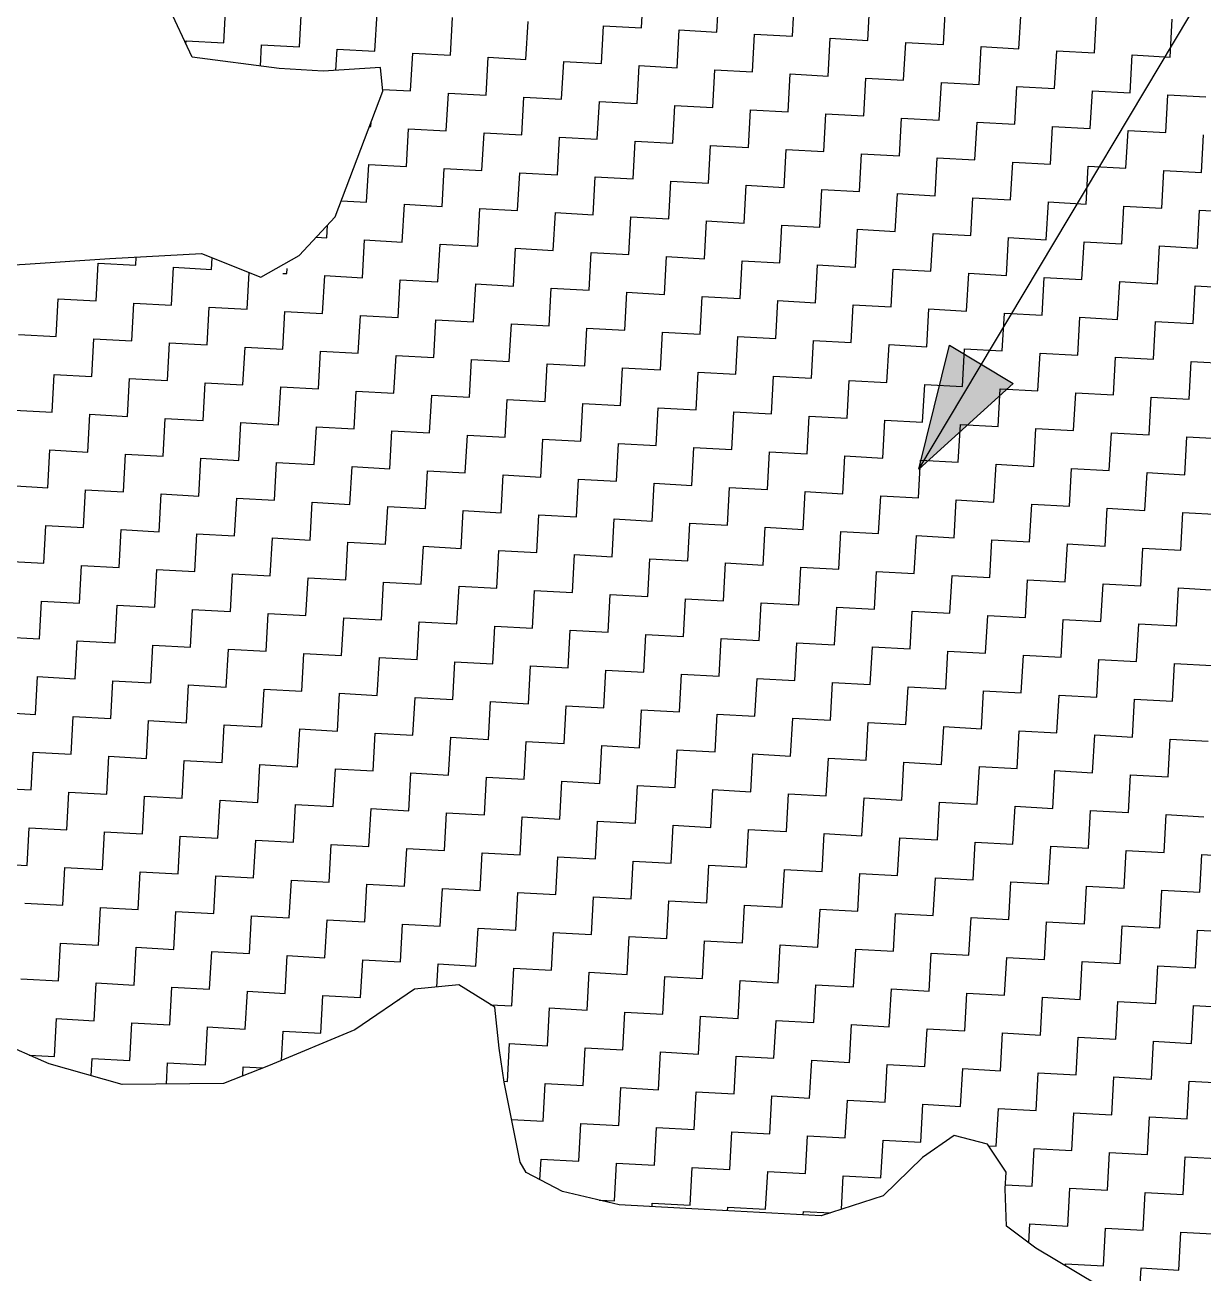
# Model space of a CAD drawing. Header units: metres. Extents: x 277693 to 281059, y 2038920 to 2043234.
# Drawn here: x 279541.7 to 279934.7, y 2041172.1 to 2041588.2 of the extents above; entities that cross this region are included whole.
import ezdxf

# ---------------------------------------------------------------- set-up
doc = ezdxf.new("R2010")
doc.units = ezdxf.units.M
doc.header["$MEASUREMENT"] = 0
doc.layers.add('POLY_HATCH', color=12, linetype='Continuous')

msp = doc.modelspace()

# ---------------------------------------------------------------- hatches: boundary and pattern name
h = msp.add_hatch(color=256)
h.paths.add_polyline_path([(279860.75, 2041475.02), (279850.08, 2041481.4), (279839.91, 2041440.13)])
h.paths.add_polyline_path([(279839.91, 2041440.13), (279871.42, 2041468.64), (279860.75, 2041475.02)])

# ---------------------------------------------------------------- linework, layer by layer
for points in [[(279839.91, 2041440.13), (279965.47, 2041650.31)], [(279839.91, 2041440.13), (279850.08, 2041481.4)], [(279850.08, 2041481.4), (279871.42, 2041468.64)], [(279839.91, 2041440.13), (279871.42, 2041468.64)]]:
    msp.add_lwpolyline(points)
at = {"layer": 'POLY_HATCH', "linetype": 'Continuous'}
for p, q in [((279747.34, 2041587.23), (279748.04, 2041599.83)), ((279772.53, 2041585.84), (279773.23, 2041598.44)), ((279797.72, 2041584.45), (279798.42, 2041597.05)), ((279608.1, 2041582.28), (279608.79, 2041594.87)), ((279633.29, 2041580.89), (279633.98, 2041593.48)), ((279822.92, 2041583.06), (279823.61, 2041595.66)), ((279848.11, 2041581.67), (279848.8, 2041594.27)), ((279873.3, 2041580.29), (279873.99, 2041592.88)), ((279658.48, 2041579.5), (279659.18, 2041592.09)), ((279683.67, 2041578.11), (279684.37, 2041590.71)), ((279708.86, 2041576.72), (279709.56, 2041589.32)), ((279898.49, 2041578.9), (279899.18, 2041591.49)), ((279923.68, 2041577.51), (279924.37, 2041590.1)), ((279734.05, 2041575.33), (279734.75, 2041587.93)), ((279734.75, 2041587.93), (279747.34, 2041587.23)), ((279759.24, 2041573.94), (279759.94, 2041586.54)), ((279759.94, 2041586.54), (279772.53, 2041585.84)), ((279784.43, 2041572.55), (279785.13, 2041585.15)), ((279785.13, 2041585.15), (279797.72, 2041584.45)), ((279595.44, 2041581.86), (279595.5, 2041582.97)), ((279595.5, 2041582.97), (279608.1, 2041582.28)), ((279620.3, 2041574.48), (279620.69, 2041581.58)), ((279620.69, 2041581.58), (279633.29, 2041580.89)), ((279645.49, 2041573.11), (279645.89, 2041580.19)), ((279645.89, 2041580.19), (279658.48, 2041579.5)), ((279809.63, 2041571.16), (279810.32, 2041583.76)), ((279810.32, 2041583.76), (279822.92, 2041583.06)), ((279834.82, 2041569.77), (279835.51, 2041582.37)), ((279835.51, 2041582.37), (279848.11, 2041581.67)), ((279860.01, 2041568.38), (279860.7, 2041580.98)), ((279860.7, 2041580.98), (279873.3, 2041580.29)), ((279670.38, 2041566.21), (279671.08, 2041578.8)), ((279671.08, 2041578.8), (279683.67, 2041578.11)), ((279695.57, 2041564.82), (279696.27, 2041577.42)), ((279696.27, 2041577.42), (279708.86, 2041576.72)), ((279720.76, 2041563.43), (279721.46, 2041576.03)), ((279721.46, 2041576.03), (279734.05, 2041575.33)), ((279885.2, 2041566.99), (279885.89, 2041579.59)), ((279885.89, 2041579.59), (279898.49, 2041578.9)), ((279910.39, 2041565.61), (279911.08, 2041578.2)), ((279911.08, 2041578.2), (279923.68, 2041577.51)), ((279745.95, 2041562.04), (279746.65, 2041574.64)), ((279746.65, 2041574.64), (279759.24, 2041573.94)), ((279771.14, 2041560.65), (279771.84, 2041573.25)), ((279771.84, 2041573.25), (279784.43, 2041572.55)), ((279796.34, 2041559.26), (279797.03, 2041571.86)), ((279797.03, 2041571.86), (279809.63, 2041571.16)), ((279821.53, 2041557.87), (279822.22, 2041570.47)), ((279822.22, 2041570.47), (279834.82, 2041569.77)), ((279846.72, 2041556.48), (279847.41, 2041569.08)), ((279847.41, 2041569.08), (279860.01, 2041568.38)), ((279871.91, 2041555.09), (279872.6, 2041567.69)), ((279872.6, 2041567.69), (279885.2, 2041566.99)), ((279661.02, 2041566.73), (279670.38, 2041566.21)), ((279682.28, 2041552.92), (279682.98, 2041565.51)), ((279682.98, 2041565.51), (279695.57, 2041564.82)), ((279707.47, 2041551.53), (279708.17, 2041564.13)), ((279708.17, 2041564.13), (279720.76, 2041563.43)), ((279897.1, 2041553.7), (279897.79, 2041566.3)), ((279897.79, 2041566.3), (279910.39, 2041565.61)), ((279922.29, 2041552.32), (279922.98, 2041564.91)), ((279922.98, 2041564.91), (279935.58, 2041564.22)), ((279732.66, 2041550.14), (279733.36, 2041562.74)), ((279733.36, 2041562.74), (279745.95, 2041562.04)), ((279757.85, 2041548.75), (279758.55, 2041561.35)), ((279758.55, 2041561.35), (279771.14, 2041560.65)), ((279783.05, 2041547.36), (279783.74, 2041559.96)), ((279783.74, 2041559.96), (279796.34, 2041559.26)), ((279657.09, 2041554.31), (279657.17, 2041555.8)), ((279808.24, 2041545.97), (279808.93, 2041558.57)), ((279808.93, 2041558.57), (279821.53, 2041557.87)), ((279833.43, 2041544.58), (279834.12, 2041557.18)), ((279834.12, 2041557.18), (279846.72, 2041556.48)), ((279858.62, 2041543.19), (279859.31, 2041555.79)), ((279859.31, 2041555.79), (279871.91, 2041555.09)), ((279656.62, 2041554.33), (279657.09, 2041554.31)), ((279668.99, 2041541.02), (279669.69, 2041553.61)), ((279669.69, 2041553.61), (279682.28, 2041552.92)), ((279694.18, 2041539.63), (279694.88, 2041552.22)), ((279694.88, 2041552.22), (279707.47, 2041551.53)), ((279719.37, 2041538.24), (279720.07, 2041550.84)), ((279720.07, 2041550.84), (279732.66, 2041550.14)), ((279883.81, 2041541.8), (279884.5, 2041554.4)), ((279884.5, 2041554.4), (279897.1, 2041553.7)), ((279909, 2041540.41), (279909.69, 2041553.01)), ((279909.69, 2041553.01), (279922.29, 2041552.32)), ((279934.19, 2041539.03), (279934.88, 2041551.62)), ((279744.56, 2041536.85), (279745.26, 2041549.45)), ((279745.26, 2041549.45), (279757.85, 2041548.75)), ((279769.76, 2041535.46), (279770.45, 2041548.06)), ((279770.45, 2041548.06), (279783.05, 2041547.36)), ((279794.95, 2041534.07), (279795.64, 2041546.67)), ((279795.64, 2041546.67), (279808.24, 2041545.97)), ((279820.14, 2041532.68), (279820.83, 2041545.28)), ((279820.83, 2041545.28), (279833.43, 2041544.58)), ((279845.33, 2041531.29), (279846.02, 2041543.89)), ((279846.02, 2041543.89), (279858.62, 2041543.19)), ((279870.52, 2041529.9), (279871.21, 2041542.5)), ((279871.21, 2041542.5), (279883.81, 2041541.8)), ((279655.7, 2041529.12), (279656.4, 2041541.71)), ((279656.4, 2041541.71), (279668.99, 2041541.02)), ((279680.89, 2041527.73), (279681.59, 2041540.32)), ((279681.59, 2041540.32), (279694.18, 2041539.63)), ((279706.08, 2041526.34), (279706.78, 2041538.93)), ((279706.78, 2041538.93), (279719.37, 2041538.24)), ((279895.71, 2041528.51), (279896.4, 2041541.11)), ((279896.4, 2041541.11), (279909, 2041540.41)), ((279920.9, 2041527.12), (279921.59, 2041539.72)), ((279921.59, 2041539.72), (279934.19, 2041539.03)), ((279731.27, 2041524.95), (279731.97, 2041537.54)), ((279731.97, 2041537.54), (279744.56, 2041536.85)), ((279756.47, 2041523.56), (279757.16, 2041536.16)), ((279757.16, 2041536.16), (279769.76, 2041535.46)), ((279781.66, 2041522.17), (279782.35, 2041534.77)), ((279782.35, 2041534.77), (279794.95, 2041534.07)), ((279806.85, 2041520.78), (279807.54, 2041533.38)), ((279807.54, 2041533.38), (279820.14, 2041532.68)), ((279832.04, 2041519.39), (279832.73, 2041531.99)), ((279832.73, 2041531.99), (279845.33, 2041531.29)), ((279857.23, 2041518), (279857.92, 2041530.6)), ((279857.92, 2041530.6), (279870.52, 2041529.9)), ((279647.27, 2041529.58), (279655.7, 2041529.12)), ((279667.6, 2041515.83), (279668.3, 2041528.42)), ((279668.3, 2041528.42), (279680.89, 2041527.73)), ((279692.79, 2041514.44), (279693.49, 2041527.03)), ((279693.49, 2041527.03), (279706.08, 2041526.34)), ((279882.42, 2041516.61), (279883.11, 2041529.21)), ((279883.11, 2041529.21), (279895.71, 2041528.51)), ((279907.61, 2041515.22), (279908.3, 2041527.82)), ((279908.3, 2041527.82), (279920.9, 2041527.12)), ((279932.8, 2041513.83), (279933.5, 2041526.43)), ((279933.5, 2041526.43), (279946.09, 2041525.74)), ((279717.98, 2041513.05), (279718.68, 2041525.64)), ((279718.68, 2041525.64), (279731.27, 2041524.95)), ((279743.18, 2041511.66), (279743.87, 2041524.25)), ((279743.87, 2041524.25), (279756.47, 2041523.56)), ((279768.37, 2041510.27), (279769.06, 2041522.87)), ((279769.06, 2041522.87), (279781.66, 2041522.17)), ((279642.41, 2041517.22), (279642.64, 2041521.41)), ((279793.56, 2041508.88), (279794.25, 2041521.48)), ((279794.25, 2041521.48), (279806.85, 2041520.78)), ((279818.75, 2041507.49), (279819.44, 2041520.09)), ((279819.44, 2041520.09), (279832.04, 2041519.39)), ((279843.94, 2041506.1), (279844.63, 2041518.7)), ((279844.63, 2041518.7), (279857.23, 2041518)), ((279638.92, 2041517.41), (279642.41, 2041517.22)), ((279654.31, 2041503.93), (279655.01, 2041516.52)), ((279655.01, 2041516.52), (279667.6, 2041515.83)), ((279679.5, 2041502.54), (279680.2, 2041515.13)), ((279680.2, 2041515.13), (279692.79, 2041514.44)), ((279704.69, 2041501.15), (279705.39, 2041513.74)), ((279705.39, 2041513.74), (279717.98, 2041513.05)), ((279869.13, 2041504.71), (279869.82, 2041517.31)), ((279869.82, 2041517.31), (279882.42, 2041516.61)), ((279894.32, 2041503.32), (279895.01, 2041515.92)), ((279895.01, 2041515.92), (279907.61, 2041515.22)), ((279919.51, 2041501.93), (279920.21, 2041514.53)), ((279920.21, 2041514.53), (279932.8, 2041513.83)), ((279578.74, 2041508.09), (279578.89, 2041510.8)), ((279603.93, 2041506.71), (279604.15, 2041510.61)), ((279729.89, 2041499.76), (279730.58, 2041512.35)), ((279730.58, 2041512.35), (279743.18, 2041511.66)), ((279755.08, 2041498.37), (279755.77, 2041510.96)), ((279755.77, 2041510.96), (279768.37, 2041510.27)), ((279780.27, 2041496.98), (279780.96, 2041509.58)), ((279780.96, 2041509.58), (279793.56, 2041508.88)), ((279565.45, 2041496.19), (279566.14, 2041508.79)), ((279566.14, 2041508.79), (279578.74, 2041508.09)), ((279590.64, 2041494.8), (279591.34, 2041507.4)), ((279591.34, 2041507.4), (279603.93, 2041506.71)), ((279615.83, 2041493.42), (279616.51, 2041505.72)), ((279627.72, 2041505.39), (279629.12, 2041505.32)), ((279629.12, 2041505.32), (279629.21, 2041507)), ((279805.46, 2041495.59), (279806.15, 2041508.19)), ((279806.15, 2041508.19), (279818.75, 2041507.49)), ((279830.65, 2041494.2), (279831.34, 2041506.8)), ((279831.34, 2041506.8), (279843.94, 2041506.1)), ((279855.84, 2041492.81), (279856.53, 2041505.41)), ((279856.53, 2041505.41), (279869.13, 2041504.71)), ((279641.02, 2041492.03), (279641.72, 2041504.62)), ((279641.72, 2041504.62), (279654.31, 2041503.93)), ((279666.21, 2041490.64), (279666.91, 2041503.23)), ((279666.91, 2041503.23), (279679.5, 2041502.54)), ((279691.4, 2041489.25), (279692.1, 2041501.84)), ((279692.1, 2041501.84), (279704.69, 2041501.15)), ((279881.03, 2041491.42), (279881.72, 2041504.02)), ((279881.72, 2041504.02), (279894.32, 2041503.32)), ((279906.22, 2041490.03), (279906.92, 2041502.63)), ((279906.92, 2041502.63), (279919.51, 2041501.93)), ((279931.41, 2041488.64), (279932.11, 2041501.24)), ((279932.11, 2041501.24), (279944.7, 2041500.54)), ((279552.16, 2041484.29), (279552.85, 2041496.89)), ((279552.85, 2041496.89), (279565.45, 2041496.19)), ((279716.59, 2041487.86), (279717.29, 2041500.45)), ((279717.29, 2041500.45), (279729.89, 2041499.76)), ((279741.79, 2041486.47), (279742.48, 2041499.06)), ((279742.48, 2041499.06), (279755.08, 2041498.37)), ((279766.98, 2041485.08), (279767.67, 2041497.67)), ((279767.67, 2041497.67), (279780.27, 2041496.98)), ((279577.35, 2041482.9), (279578.05, 2041495.5)), ((279578.05, 2041495.5), (279590.64, 2041494.8)), ((279602.54, 2041481.51), (279603.24, 2041494.11)), ((279603.24, 2041494.11), (279615.83, 2041493.42)), ((279627.73, 2041480.13), (279628.43, 2041492.72)), ((279628.43, 2041492.72), (279641.02, 2041492.03)), ((279792.17, 2041483.69), (279792.86, 2041496.29)), ((279792.86, 2041496.29), (279805.46, 2041495.59)), ((279817.36, 2041482.3), (279818.05, 2041494.9)), ((279818.05, 2041494.9), (279830.65, 2041494.2)), ((279842.55, 2041480.91), (279843.24, 2041493.51)), ((279843.24, 2041493.51), (279855.84, 2041492.81)), ((279652.92, 2041478.74), (279653.62, 2041491.33)), ((279653.62, 2041491.33), (279666.21, 2041490.64)), ((279678.11, 2041477.35), (279678.81, 2041489.94)), ((279678.81, 2041489.94), (279691.4, 2041489.25)), ((279703.3, 2041475.96), (279704, 2041488.55)), ((279704, 2041488.55), (279716.59, 2041487.86)), ((279867.74, 2041479.52), (279868.43, 2041492.12)), ((279868.43, 2041492.12), (279881.03, 2041491.42)), ((279892.93, 2041478.13), (279893.63, 2041490.73)), ((279893.63, 2041490.73), (279906.22, 2041490.03)), ((279918.12, 2041476.74), (279918.82, 2041489.34)), ((279918.82, 2041489.34), (279931.41, 2041488.64)), ((279539.56, 2041484.99), (279552.16, 2041484.29)), ((279728.5, 2041474.57), (279729.19, 2041487.16)), ((279729.19, 2041487.16), (279741.79, 2041486.47)), ((279753.69, 2041473.18), (279754.38, 2041485.77)), ((279754.38, 2041485.77), (279766.98, 2041485.08)), ((279778.88, 2041471.79), (279779.57, 2041484.38)), ((279779.57, 2041484.38), (279792.17, 2041483.69)), ((279564.06, 2041471), (279564.76, 2041483.6)), ((279564.76, 2041483.6), (279577.35, 2041482.9)), ((279589.25, 2041469.61), (279589.95, 2041482.21)), ((279589.95, 2041482.21), (279602.54, 2041481.51)), ((279614.44, 2041468.22), (279615.14, 2041480.82)), ((279615.14, 2041480.82), (279627.73, 2041480.13)), ((279804.07, 2041470.4), (279804.76, 2041483)), ((279804.76, 2041483), (279817.36, 2041482.3)), ((279829.26, 2041469.01), (279829.95, 2041481.61)), ((279829.95, 2041481.61), (279842.55, 2041480.91)), ((279854.45, 2041467.62), (279855.14, 2041480.22)), ((279855.14, 2041480.22), (279867.74, 2041479.52)), ((279639.63, 2041466.84), (279640.33, 2041479.43)), ((279640.33, 2041479.43), (279652.92, 2041478.74)), ((279664.82, 2041465.45), (279665.52, 2041478.04)), ((279665.52, 2041478.04), (279678.11, 2041477.35)), ((279690.01, 2041464.06), (279690.71, 2041476.65)), ((279690.71, 2041476.65), (279703.3, 2041475.96)), ((279879.64, 2041466.23), (279880.34, 2041478.83)), ((279880.34, 2041478.83), (279892.93, 2041478.13)), ((279904.83, 2041464.84), (279905.53, 2041477.44)), ((279905.53, 2041477.44), (279918.12, 2041476.74)), ((279930.02, 2041463.45), (279930.72, 2041476.05)), ((279930.72, 2041476.05), (279943.31, 2041475.35)), ((279715.21, 2041462.67), (279715.9, 2041475.26)), ((279715.9, 2041475.26), (279728.5, 2041474.57)), ((279740.4, 2041461.28), (279741.09, 2041473.87)), ((279741.09, 2041473.87), (279753.69, 2041473.18)), ((279765.59, 2041459.89), (279766.28, 2041472.48)), ((279766.28, 2041472.48), (279778.88, 2041471.79)), ((279550.77, 2041459.1), (279551.47, 2041471.7)), ((279551.47, 2041471.7), (279564.06, 2041471)), ((279575.96, 2041457.71), (279576.66, 2041470.31)), ((279576.66, 2041470.31), (279589.25, 2041469.61)), ((279601.15, 2041456.32), (279601.85, 2041468.92)), ((279601.85, 2041468.92), (279614.44, 2041468.22)), ((279790.78, 2041458.5), (279791.47, 2041471.09)), ((279791.47, 2041471.09), (279804.07, 2041470.4)), ((279815.97, 2041457.11), (279816.66, 2041469.71)), ((279816.66, 2041469.71), (279829.26, 2041469.01)), ((279841.16, 2041455.72), (279841.85, 2041468.32)), ((279841.85, 2041468.32), (279854.45, 2041467.62)), ((279626.34, 2041454.93), (279627.04, 2041467.53)), ((279627.04, 2041467.53), (279639.63, 2041466.84)), ((279651.53, 2041453.55), (279652.23, 2041466.14)), ((279652.23, 2041466.14), (279664.82, 2041465.45)), ((279676.72, 2041452.16), (279677.42, 2041464.75)), ((279677.42, 2041464.75), (279690.01, 2041464.06)), ((279866.35, 2041454.33), (279867.04, 2041466.93)), ((279867.04, 2041466.93), (279879.64, 2041466.23)), ((279891.54, 2041452.94), (279892.24, 2041465.54)), ((279892.24, 2041465.54), (279904.83, 2041464.84)), ((279916.73, 2041451.55), (279917.43, 2041464.15)), ((279917.43, 2041464.15), (279930.02, 2041463.45)), ((279538.18, 2041459.8), (279550.77, 2041459.1)), ((279701.92, 2041450.77), (279702.61, 2041463.36)), ((279702.61, 2041463.36), (279715.21, 2041462.67)), ((279727.11, 2041449.38), (279727.8, 2041461.97)), ((279727.8, 2041461.97), (279740.4, 2041461.28)), ((279752.3, 2041447.99), (279752.99, 2041460.58)), ((279752.99, 2041460.58), (279765.59, 2041459.89)), ((279562.67, 2041445.81), (279563.37, 2041458.41)), ((279563.37, 2041458.41), (279575.96, 2041457.71)), ((279587.86, 2041444.42), (279588.56, 2041457.02)), ((279588.56, 2041457.02), (279601.15, 2041456.32)), ((279613.05, 2041443.03), (279613.75, 2041455.63)), ((279613.75, 2041455.63), (279626.34, 2041454.93)), ((279777.49, 2041446.6), (279778.18, 2041459.19)), ((279778.18, 2041459.19), (279790.78, 2041458.5)), ((279802.68, 2041445.21), (279803.37, 2041457.8)), ((279803.37, 2041457.8), (279815.97, 2041457.11)), ((279827.87, 2041443.82), (279828.56, 2041456.42)), ((279828.56, 2041456.42), (279841.16, 2041455.72)), ((279638.24, 2041441.64), (279638.94, 2041454.24)), ((279638.94, 2041454.24), (279651.53, 2041453.55)), ((279663.43, 2041440.26), (279664.13, 2041452.85)), ((279664.13, 2041452.85), (279676.72, 2041452.16)), ((279688.63, 2041438.87), (279689.32, 2041451.46)), ((279689.32, 2041451.46), (279701.92, 2041450.77)), ((279853.06, 2041442.43), (279853.75, 2041455.03)), ((279853.75, 2041455.03), (279866.35, 2041454.33)), ((279878.25, 2041441.04), (279878.95, 2041453.64)), ((279878.95, 2041453.64), (279891.54, 2041452.94)), ((279903.44, 2041439.65), (279904.14, 2041452.25)), ((279904.14, 2041452.25), (279916.73, 2041451.55)), ((279713.82, 2041437.48), (279714.51, 2041450.07)), ((279714.51, 2041450.07), (279727.11, 2041449.38)), ((279739.01, 2041436.09), (279739.7, 2041448.68)), ((279739.7, 2041448.68), (279752.3, 2041447.99)), ((279764.2, 2041434.7), (279764.89, 2041447.29)), ((279764.89, 2041447.29), (279777.49, 2041446.6)), ((279928.63, 2041438.26), (279929.33, 2041450.86)), ((279929.33, 2041450.86), (279941.92, 2041450.16)), ((279549.38, 2041433.91), (279550.08, 2041446.51)), ((279550.08, 2041446.51), (279562.67, 2041445.81)), ((279574.57, 2041432.52), (279575.27, 2041445.12)), ((279575.27, 2041445.12), (279587.86, 2041444.42)), ((279599.76, 2041431.13), (279600.46, 2041443.73)), ((279600.46, 2041443.73), (279613.05, 2041443.03)), ((279789.39, 2041433.31), (279790.08, 2041445.9)), ((279790.08, 2041445.9), (279802.68, 2041445.21)), ((279814.58, 2041431.92), (279815.27, 2041444.51)), ((279815.27, 2041444.51), (279827.87, 2041443.82)), ((279839.77, 2041430.53), (279840.46, 2041443.13)), ((279840.46, 2041443.13), (279853.06, 2041442.43)), ((279624.95, 2041429.74), (279625.65, 2041442.34)), ((279625.65, 2041442.34), (279638.24, 2041441.64)), ((279650.14, 2041428.35), (279650.84, 2041440.95)), ((279650.84, 2041440.95), (279663.43, 2041440.26)), ((279675.34, 2041426.97), (279676.03, 2041439.56)), ((279676.03, 2041439.56), (279688.63, 2041438.87)), ((279864.96, 2041429.14), (279865.66, 2041441.74)), ((279865.66, 2041441.74), (279878.25, 2041441.04)), ((279890.15, 2041427.75), (279890.85, 2041440.35)), ((279890.85, 2041440.35), (279903.44, 2041439.65)), ((279915.34, 2041426.36), (279916.04, 2041438.96)), ((279916.04, 2041438.96), (279928.63, 2041438.26)), ((279536.79, 2041434.61), (279549.38, 2041433.91)), ((279700.53, 2041425.58), (279701.22, 2041438.17)), ((279701.22, 2041438.17), (279713.82, 2041437.48)), ((279725.72, 2041424.19), (279726.41, 2041436.78)), ((279726.41, 2041436.78), (279739.01, 2041436.09)), ((279750.91, 2041422.8), (279751.6, 2041435.39)), ((279751.6, 2041435.39), (279764.2, 2041434.7)), ((279561.28, 2041420.62), (279561.98, 2041433.22)), ((279561.98, 2041433.22), (279574.57, 2041432.52)), ((279586.47, 2041419.23), (279587.17, 2041431.83)), ((279587.17, 2041431.83), (279599.76, 2041431.13)), ((279611.66, 2041417.84), (279612.36, 2041430.44)), ((279612.36, 2041430.44), (279624.95, 2041429.74)), ((279776.1, 2041421.41), (279776.79, 2041434)), ((279776.79, 2041434), (279789.39, 2041433.31)), ((279801.29, 2041420.02), (279801.98, 2041432.61)), ((279801.98, 2041432.61), (279814.58, 2041431.92)), ((279826.48, 2041418.63), (279827.17, 2041431.22)), ((279827.17, 2041431.22), (279839.77, 2041430.53)), ((279636.85, 2041416.45), (279637.55, 2041429.05)), ((279637.55, 2041429.05), (279650.14, 2041428.35)), ((279662.05, 2041415.06), (279662.74, 2041427.66)), ((279662.74, 2041427.66), (279675.34, 2041426.97)), ((279687.24, 2041413.68), (279687.93, 2041426.27)), ((279687.93, 2041426.27), (279700.53, 2041425.58)), ((279851.67, 2041417.24), (279852.37, 2041429.84)), ((279852.37, 2041429.84), (279864.96, 2041429.14)), ((279876.86, 2041415.85), (279877.56, 2041428.45)), ((279877.56, 2041428.45), (279890.15, 2041427.75)), ((279902.05, 2041414.46), (279902.75, 2041427.06)), ((279902.75, 2041427.06), (279915.34, 2041426.36)), ((279712.43, 2041412.29), (279713.12, 2041424.88)), ((279713.12, 2041424.88), (279725.72, 2041424.19)), ((279737.62, 2041410.9), (279738.31, 2041423.49)), ((279738.31, 2041423.49), (279750.91, 2041422.8)), ((279762.81, 2041409.51), (279763.5, 2041422.1)), ((279763.5, 2041422.1), (279776.1, 2041421.41)), ((279927.24, 2041413.07), (279927.94, 2041425.67)), ((279927.94, 2041425.67), (279940.53, 2041424.97)), ((279547.99, 2041408.72), (279548.69, 2041421.32)), ((279548.69, 2041421.32), (279561.28, 2041420.62)), ((279573.18, 2041407.33), (279573.88, 2041419.93)), ((279573.88, 2041419.93), (279586.47, 2041419.23)), ((279598.37, 2041405.94), (279599.07, 2041418.54)), ((279599.07, 2041418.54), (279611.66, 2041417.84)), ((279788, 2041408.12), (279788.69, 2041420.71)), ((279788.69, 2041420.71), (279801.29, 2041420.02)), ((279813.19, 2041406.73), (279813.88, 2041419.32)), ((279813.88, 2041419.32), (279826.48, 2041418.63)), ((279838.38, 2041405.34), (279839.08, 2041417.93)), ((279839.08, 2041417.93), (279851.67, 2041417.24)), ((279623.56, 2041404.55), (279624.26, 2041417.15)), ((279624.26, 2041417.15), (279636.85, 2041416.45)), ((279648.76, 2041403.16), (279649.45, 2041415.76)), ((279649.45, 2041415.76), (279662.05, 2041415.06)), ((279673.95, 2041401.77), (279674.64, 2041414.37)), ((279674.64, 2041414.37), (279687.24, 2041413.68)), ((279863.57, 2041403.95), (279864.27, 2041416.54)), ((279864.27, 2041416.54), (279876.86, 2041415.85)), ((279888.76, 2041402.56), (279889.46, 2041415.16)), ((279889.46, 2041415.16), (279902.05, 2041414.46)), ((279913.95, 2041401.17), (279914.65, 2041413.77)), ((279914.65, 2041413.77), (279927.24, 2041413.07)), ((279535.4, 2041409.42), (279547.99, 2041408.72)), ((279699.14, 2041400.39), (279699.83, 2041412.98)), ((279699.83, 2041412.98), (279712.43, 2041412.29)), ((279724.33, 2041399), (279725.02, 2041411.59)), ((279725.02, 2041411.59), (279737.62, 2041410.9)), ((279749.52, 2041397.61), (279750.21, 2041410.2)), ((279750.21, 2041410.2), (279762.81, 2041409.51)), ((279559.89, 2041395.43), (279560.59, 2041408.03)), ((279560.59, 2041408.03), (279573.18, 2041407.33)), ((279585.08, 2041394.04), (279585.78, 2041406.64)), ((279585.78, 2041406.64), (279598.37, 2041405.94)), ((279610.27, 2041392.65), (279610.97, 2041405.25)), ((279610.97, 2041405.25), (279623.56, 2041404.55)), ((279774.71, 2041396.22), (279775.4, 2041408.81)), ((279775.4, 2041408.81), (279788, 2041408.12)), ((279799.9, 2041394.83), (279800.59, 2041407.42)), ((279800.59, 2041407.42), (279813.19, 2041406.73)), ((279825.09, 2041393.44), (279825.79, 2041406.03)), ((279825.79, 2041406.03), (279838.38, 2041405.34)), ((279635.47, 2041391.26), (279636.16, 2041403.86)), ((279636.16, 2041403.86), (279648.76, 2041403.16)), ((279660.66, 2041389.87), (279661.35, 2041402.47)), ((279661.35, 2041402.47), (279673.95, 2041401.77)), ((279685.85, 2041388.48), (279686.54, 2041401.08)), ((279686.54, 2041401.08), (279699.14, 2041400.39)), ((279850.28, 2041392.05), (279850.98, 2041404.64)), ((279850.98, 2041404.64), (279863.57, 2041403.95)), ((279875.47, 2041390.66), (279876.17, 2041403.25)), ((279876.17, 2041403.25), (279888.76, 2041402.56)), ((279900.66, 2041389.27), (279901.36, 2041401.87)), ((279901.36, 2041401.87), (279913.95, 2041401.17)), ((279711.04, 2041387.09), (279711.73, 2041399.69)), ((279711.73, 2041399.69), (279724.33, 2041399)), ((279736.23, 2041385.71), (279736.92, 2041398.3)), ((279736.92, 2041398.3), (279749.52, 2041397.61)), ((279761.42, 2041384.32), (279762.11, 2041396.91)), ((279762.11, 2041396.91), (279774.71, 2041396.22)), ((279925.85, 2041387.88), (279926.55, 2041400.48)), ((279926.55, 2041400.48), (279939.14, 2041399.78)), ((279546.6, 2041383.53), (279547.3, 2041396.13)), ((279547.3, 2041396.13), (279559.89, 2041395.43)), ((279571.79, 2041382.14), (279572.49, 2041394.74)), ((279572.49, 2041394.74), (279585.08, 2041394.04)), ((279596.98, 2041380.75), (279597.68, 2041393.35)), ((279597.68, 2041393.35), (279610.27, 2041392.65)), ((279786.61, 2041382.93), (279787.3, 2041395.52)), ((279787.3, 2041395.52), (279799.9, 2041394.83)), ((279811.8, 2041381.54), (279812.5, 2041394.13)), ((279812.5, 2041394.13), (279825.09, 2041393.44)), ((279836.99, 2041380.15), (279837.69, 2041392.74)), ((279837.69, 2041392.74), (279850.28, 2041392.05)), ((279622.18, 2041379.36), (279622.87, 2041391.96)), ((279622.87, 2041391.96), (279635.47, 2041391.26)), ((279647.37, 2041377.97), (279648.06, 2041390.57)), ((279648.06, 2041390.57), (279660.66, 2041389.87)), ((279672.56, 2041376.58), (279673.25, 2041389.18)), ((279673.25, 2041389.18), (279685.85, 2041388.48)), ((279862.18, 2041378.76), (279862.88, 2041391.35)), ((279862.88, 2041391.35), (279875.47, 2041390.66)), ((279887.37, 2041377.37), (279888.07, 2041389.96)), ((279888.07, 2041389.96), (279900.66, 2041389.27)), ((279912.56, 2041375.98), (279913.26, 2041388.58)), ((279913.26, 2041388.58), (279925.85, 2041387.88)), ((279697.75, 2041375.19), (279698.44, 2041387.79)), ((279698.44, 2041387.79), (279711.04, 2041387.09)), ((279722.94, 2041373.8), (279723.63, 2041386.4)), ((279723.63, 2041386.4), (279736.23, 2041385.71)), ((279748.13, 2041372.42), (279748.82, 2041385.01)), ((279748.82, 2041385.01), (279761.42, 2041384.32)), ((279534.01, 2041384.23), (279546.6, 2041383.53)), ((279558.5, 2041370.24), (279559.2, 2041382.84)), ((279559.2, 2041382.84), (279571.79, 2041382.14)), ((279583.69, 2041368.85), (279584.39, 2041381.45)), ((279584.39, 2041381.45), (279596.98, 2041380.75)), ((279773.32, 2041371.03), (279774.01, 2041383.62)), ((279774.01, 2041383.62), (279786.61, 2041382.93)), ((279798.51, 2041369.64), (279799.21, 2041382.23)), ((279799.21, 2041382.23), (279811.8, 2041381.54)), ((279823.7, 2041368.25), (279824.4, 2041380.84)), ((279824.4, 2041380.84), (279836.99, 2041380.15)), ((279608.89, 2041367.46), (279609.58, 2041380.06)), ((279609.58, 2041380.06), (279622.18, 2041379.36)), ((279634.08, 2041366.07), (279634.77, 2041378.67)), ((279634.77, 2041378.67), (279647.37, 2041377.97)), ((279659.27, 2041364.68), (279659.96, 2041377.28)), ((279659.96, 2041377.28), (279672.56, 2041376.58)), ((279848.89, 2041366.86), (279849.59, 2041379.45)), ((279849.59, 2041379.45), (279862.18, 2041378.76)), ((279874.08, 2041365.47), (279874.78, 2041378.06)), ((279874.78, 2041378.06), (279887.37, 2041377.37)), ((279899.27, 2041364.08), (279899.97, 2041376.67)), ((279899.97, 2041376.67), (279912.56, 2041375.98)), ((279684.46, 2041363.29), (279685.15, 2041375.89)), ((279685.15, 2041375.89), (279697.75, 2041375.19)), ((279709.65, 2041361.9), (279710.34, 2041374.5)), ((279710.34, 2041374.5), (279722.94, 2041373.8)), ((279734.84, 2041360.51), (279735.53, 2041373.11)), ((279735.53, 2041373.11), (279748.13, 2041372.42)), ((279924.46, 2041362.69), (279925.16, 2041375.29)), ((279925.16, 2041375.29), (279937.75, 2041374.59)), ((279545.21, 2041358.34), (279545.91, 2041370.94)), ((279545.91, 2041370.94), (279558.5, 2041370.24)), ((279570.4, 2041356.95), (279571.1, 2041369.55)), ((279571.1, 2041369.55), (279583.69, 2041368.85)), ((279595.59, 2041355.56), (279596.29, 2041368.16)), ((279596.29, 2041368.16), (279608.89, 2041367.46)), ((279760.03, 2041359.13), (279760.72, 2041371.72)), ((279760.72, 2041371.72), (279773.32, 2041371.03)), ((279785.22, 2041357.74), (279785.92, 2041370.33)), ((279785.92, 2041370.33), (279798.51, 2041369.64)), ((279810.41, 2041356.35), (279811.11, 2041368.94)), ((279811.11, 2041368.94), (279823.7, 2041368.25)), ((279620.79, 2041354.17), (279621.48, 2041366.77)), ((279621.48, 2041366.77), (279634.08, 2041366.07)), ((279645.98, 2041352.78), (279646.67, 2041365.38)), ((279646.67, 2041365.38), (279659.27, 2041364.68)), ((279671.17, 2041351.39), (279671.86, 2041363.99)), ((279671.86, 2041363.99), (279684.46, 2041363.29)), ((279835.6, 2041354.96), (279836.3, 2041367.55)), ((279836.3, 2041367.55), (279848.89, 2041366.86)), ((279860.79, 2041353.57), (279861.49, 2041366.16)), ((279861.49, 2041366.16), (279874.08, 2041365.47)), ((279885.98, 2041352.18), (279886.68, 2041364.77)), ((279886.68, 2041364.77), (279899.27, 2041364.08)), ((279696.36, 2041350), (279697.05, 2041362.6)), ((279697.05, 2041362.6), (279709.65, 2041361.9)), ((279721.55, 2041348.61), (279722.24, 2041361.21)), ((279722.24, 2041361.21), (279734.84, 2041360.51)), ((279746.74, 2041347.22), (279747.43, 2041359.82)), ((279747.43, 2041359.82), (279760.03, 2041359.13)), ((279911.17, 2041350.79), (279911.87, 2041363.38)), ((279911.87, 2041363.38), (279924.46, 2041362.69)), ((279532.62, 2041359.03), (279545.21, 2041358.34)), ((279557.11, 2041345.05), (279557.81, 2041357.64)), ((279557.81, 2041357.64), (279570.4, 2041356.95)), ((279582.3, 2041343.66), (279583, 2041356.26)), ((279583, 2041356.26), (279595.59, 2041355.56)), ((279771.93, 2041345.84), (279772.63, 2041358.43)), ((279772.63, 2041358.43), (279785.22, 2041357.74)), ((279797.12, 2041344.45), (279797.82, 2041357.04)), ((279797.82, 2041357.04), (279810.41, 2041356.35)), ((279822.31, 2041343.06), (279823.01, 2041355.65)), ((279823.01, 2041355.65), (279835.6, 2041354.96)), ((279607.5, 2041342.27), (279608.19, 2041354.87)), ((279608.19, 2041354.87), (279620.79, 2041354.17)), ((279632.69, 2041340.88), (279633.38, 2041353.48)), ((279633.38, 2041353.48), (279645.98, 2041352.78)), ((279657.88, 2041339.49), (279658.57, 2041352.09)), ((279658.57, 2041352.09), (279671.17, 2041351.39)), ((279847.5, 2041341.67), (279848.2, 2041354.26)), ((279848.2, 2041354.26), (279860.79, 2041353.57)), ((279872.69, 2041340.28), (279873.39, 2041352.87)), ((279873.39, 2041352.87), (279885.98, 2041352.18)), ((279897.88, 2041338.89), (279898.58, 2041351.48)), ((279898.58, 2041351.48), (279911.17, 2041350.79)), ((279683.07, 2041338.1), (279683.76, 2041350.7)), ((279683.76, 2041350.7), (279696.36, 2041350)), ((279708.26, 2041336.71), (279708.95, 2041349.31)), ((279708.95, 2041349.31), (279721.55, 2041348.61)), ((279733.45, 2041335.32), (279734.14, 2041347.92)), ((279734.14, 2041347.92), (279746.74, 2041347.22)), ((279923.08, 2041337.5), (279923.77, 2041350.09)), ((279923.77, 2041350.09), (279936.37, 2041349.4)), ((279543.82, 2041333.15), (279544.52, 2041345.74)), ((279544.52, 2041345.74), (279557.11, 2041345.05)), ((279569.01, 2041331.76), (279569.71, 2041344.35)), ((279569.71, 2041344.35), (279582.3, 2041343.66)), ((279594.21, 2041330.37), (279594.9, 2041342.97)), ((279594.9, 2041342.97), (279607.5, 2041342.27)), ((279758.64, 2041333.93), (279759.34, 2041346.53)), ((279759.34, 2041346.53), (279771.93, 2041345.84)), ((279783.83, 2041332.55), (279784.53, 2041345.14)), ((279784.53, 2041345.14), (279797.12, 2041344.45)), ((279809.02, 2041331.16), (279809.72, 2041343.75)), ((279809.72, 2041343.75), (279822.31, 2041343.06)), ((279619.4, 2041328.98), (279620.09, 2041341.58)), ((279620.09, 2041341.58), (279632.69, 2041340.88)), ((279644.59, 2041327.59), (279645.28, 2041340.19)), ((279645.28, 2041340.19), (279657.88, 2041339.49)), ((279669.78, 2041326.2), (279670.47, 2041338.8)), ((279670.47, 2041338.8), (279683.07, 2041338.1)), ((279834.21, 2041329.77), (279834.91, 2041342.36)), ((279834.91, 2041342.36), (279847.5, 2041341.67)), ((279859.4, 2041328.38), (279860.1, 2041340.97)), ((279860.1, 2041340.97), (279872.69, 2041340.28)), ((279884.59, 2041326.99), (279885.29, 2041339.58)), ((279885.29, 2041339.58), (279897.88, 2041338.89)), ((279694.97, 2041324.81), (279695.66, 2041337.41)), ((279695.66, 2041337.41), (279708.26, 2041336.71)), ((279720.16, 2041323.42), (279720.85, 2041336.02)), ((279720.85, 2041336.02), (279733.45, 2041335.32)), ((279745.35, 2041322.03), (279746.04, 2041334.63)), ((279746.04, 2041334.63), (279758.64, 2041333.93)), ((279909.79, 2041325.6), (279910.48, 2041338.19)), ((279910.48, 2041338.19), (279923.08, 2041337.5)), ((279531.23, 2041333.84), (279543.82, 2041333.15)), ((279555.72, 2041319.86), (279556.42, 2041332.45)), ((279556.42, 2041332.45), (279569.01, 2041331.76)), ((279580.92, 2041318.47), (279581.61, 2041331.06)), ((279581.61, 2041331.06), (279594.21, 2041330.37)), ((279770.54, 2041320.64), (279771.24, 2041333.24)), ((279771.24, 2041333.24), (279783.83, 2041332.55)), ((279795.73, 2041319.26), (279796.43, 2041331.85)), ((279796.43, 2041331.85), (279809.02, 2041331.16)), ((279820.92, 2041317.87), (279821.62, 2041330.46)), ((279821.62, 2041330.46), (279834.21, 2041329.77)), ((279606.11, 2041317.08), (279606.8, 2041329.68)), ((279606.8, 2041329.68), (279619.4, 2041328.98)), ((279631.3, 2041315.69), (279631.99, 2041328.29)), ((279631.99, 2041328.29), (279644.59, 2041327.59)), ((279656.49, 2041314.3), (279657.18, 2041326.9)), ((279657.18, 2041326.9), (279669.78, 2041326.2)), ((279846.11, 2041316.48), (279846.81, 2041329.07)), ((279846.81, 2041329.07), (279859.4, 2041328.38)), ((279871.3, 2041315.09), (279872, 2041327.68)), ((279872, 2041327.68), (279884.59, 2041326.99)), ((279896.49, 2041313.7), (279897.19, 2041326.29)), ((279897.19, 2041326.29), (279909.79, 2041325.6)), ((279681.68, 2041312.91), (279682.37, 2041325.51)), ((279682.37, 2041325.51), (279694.97, 2041324.81)), ((279706.87, 2041311.52), (279707.56, 2041324.12)), ((279707.56, 2041324.12), (279720.16, 2041323.42)), ((279732.06, 2041310.13), (279732.75, 2041322.73)), ((279732.75, 2041322.73), (279745.35, 2041322.03)), ((279921.69, 2041312.31), (279922.38, 2041324.9)), ((279922.38, 2041324.9), (279934.98, 2041324.21)), ((279542.43, 2041307.96), (279543.13, 2041320.55)), ((279543.13, 2041320.55), (279555.72, 2041319.86)), ((279567.63, 2041306.57), (279568.32, 2041319.16)), ((279568.32, 2041319.16), (279580.92, 2041318.47)), ((279592.82, 2041305.18), (279593.51, 2041317.77)), ((279593.51, 2041317.77), (279606.11, 2041317.08)), ((279757.25, 2041308.74), (279757.95, 2041321.34)), ((279757.95, 2041321.34), (279770.54, 2041320.64)), ((279782.44, 2041307.35), (279783.14, 2041319.95)), ((279783.14, 2041319.95), (279795.73, 2041319.26)), ((279807.63, 2041305.97), (279808.33, 2041318.56)), ((279808.33, 2041318.56), (279820.92, 2041317.87)), ((279618.01, 2041303.79), (279618.7, 2041316.39)), ((279618.7, 2041316.39), (279631.3, 2041315.69)), ((279643.2, 2041302.4), (279643.89, 2041315)), ((279643.89, 2041315), (279656.49, 2041314.3)), ((279668.39, 2041301.01), (279669.08, 2041313.61)), ((279669.08, 2041313.61), (279681.68, 2041312.91)), ((279832.82, 2041304.58), (279833.52, 2041317.17)), ((279833.52, 2041317.17), (279846.11, 2041316.48)), ((279858.01, 2041303.19), (279858.71, 2041315.78)), ((279858.71, 2041315.78), (279871.3, 2041315.09)), ((279883.2, 2041301.8), (279883.9, 2041314.39)), ((279883.9, 2041314.39), (279896.49, 2041313.7)), ((279693.58, 2041299.62), (279694.27, 2041312.22)), ((279694.27, 2041312.22), (279706.87, 2041311.52)), ((279718.77, 2041298.23), (279719.46, 2041310.83)), ((279719.46, 2041310.83), (279732.06, 2041310.13)), ((279908.4, 2041300.41), (279909.09, 2041313)), ((279909.09, 2041313), (279921.69, 2041312.31)), ((279933.59, 2041299.02), (279934.28, 2041311.61)), ((279934.28, 2041311.61), (279946.88, 2041310.92)), ((279529.84, 2041308.65), (279542.43, 2041307.96)), ((279554.34, 2041294.67), (279555.03, 2041307.26)), ((279555.03, 2041307.26), (279567.63, 2041306.57)), ((279579.53, 2041293.28), (279580.22, 2041305.87)), ((279580.22, 2041305.87), (279592.82, 2041305.18)), ((279743.96, 2041296.84), (279744.66, 2041309.44)), ((279744.66, 2041309.44), (279757.25, 2041308.74)), ((279769.15, 2041295.45), (279769.85, 2041308.05)), ((279769.85, 2041308.05), (279782.44, 2041307.35)), ((279794.34, 2041294.06), (279795.04, 2041306.66)), ((279795.04, 2041306.66), (279807.63, 2041305.97)), ((279604.72, 2041291.89), (279605.41, 2041304.48)), ((279605.41, 2041304.48), (279618.01, 2041303.79)), ((279629.91, 2041290.5), (279630.6, 2041303.1)), ((279630.6, 2041303.1), (279643.2, 2041302.4)), ((279655.1, 2041289.11), (279655.79, 2041301.71)), ((279655.79, 2041301.71), (279668.39, 2041301.01)), ((279819.53, 2041292.68), (279820.23, 2041305.27)), ((279820.23, 2041305.27), (279832.82, 2041304.58)), ((279844.72, 2041291.29), (279845.42, 2041303.88)), ((279845.42, 2041303.88), (279858.01, 2041303.19)), ((279869.91, 2041289.9), (279870.61, 2041302.49)), ((279870.61, 2041302.49), (279883.2, 2041301.8)), ((279680.29, 2041287.72), (279680.98, 2041300.32)), ((279680.98, 2041300.32), (279693.58, 2041299.62)), ((279705.48, 2041286.33), (279706.17, 2041298.93)), ((279706.17, 2041298.93), (279718.77, 2041298.23)), ((279730.67, 2041284.94), (279731.37, 2041297.54)), ((279731.37, 2041297.54), (279743.96, 2041296.84)), ((279895.11, 2041288.51), (279895.8, 2041301.1)), ((279895.8, 2041301.1), (279908.4, 2041300.41)), ((279920.3, 2041287.12), (279920.99, 2041299.71)), ((279920.99, 2041299.71), (279933.59, 2041299.02)), ((279541.74, 2041295.36), (279554.34, 2041294.67)), ((279566.24, 2041281.38), (279566.93, 2041293.97)), ((279566.93, 2041293.97), (279579.53, 2041293.28)), ((279755.86, 2041283.55), (279756.56, 2041296.15)), ((279756.56, 2041296.15), (279769.15, 2041295.45)), ((279781.05, 2041282.16), (279781.75, 2041294.76)), ((279781.75, 2041294.76), (279794.34, 2041294.06)), ((279806.24, 2041280.77), (279806.94, 2041293.37)), ((279806.94, 2041293.37), (279819.53, 2041292.68)), ((279591.43, 2041279.99), (279592.12, 2041292.58)), ((279592.12, 2041292.58), (279604.72, 2041291.89)), ((279616.62, 2041278.6), (279617.31, 2041291.19)), ((279617.31, 2041291.19), (279629.91, 2041290.5)), ((279641.81, 2041277.21), (279642.5, 2041289.81)), ((279642.5, 2041289.81), (279655.1, 2041289.11)), ((279831.43, 2041279.39), (279832.13, 2041291.98)), ((279832.13, 2041291.98), (279844.72, 2041291.29)), ((279856.62, 2041278), (279857.32, 2041290.59)), ((279857.32, 2041290.59), (279869.91, 2041289.9)), ((279881.82, 2041276.61), (279882.51, 2041289.2)), ((279882.51, 2041289.2), (279895.11, 2041288.51)), ((279667, 2041275.82), (279667.69, 2041288.42)), ((279667.69, 2041288.42), (279680.29, 2041287.72)), ((279692.19, 2041274.43), (279692.88, 2041287.03)), ((279692.88, 2041287.03), (279705.48, 2041286.33)), ((279717.38, 2041273.04), (279718.08, 2041285.64)), ((279718.08, 2041285.64), (279730.67, 2041284.94)), ((279907.01, 2041275.22), (279907.7, 2041287.81)), ((279907.7, 2041287.81), (279920.3, 2041287.12)), ((279932.2, 2041273.83), (279932.89, 2041286.42)), ((279932.89, 2041286.42), (279945.49, 2041285.73)), ((279552.95, 2041269.48), (279553.64, 2041282.07)), ((279553.64, 2041282.07), (279566.24, 2041281.38)), ((279578.14, 2041268.09), (279578.83, 2041280.68)), ((279578.83, 2041280.68), (279591.43, 2041279.99)), ((279742.57, 2041271.65), (279743.27, 2041284.25)), ((279743.27, 2041284.25), (279755.86, 2041283.55)), ((279767.76, 2041270.26), (279768.46, 2041282.86)), ((279768.46, 2041282.86), (279781.05, 2041282.16)), ((279792.95, 2041268.87), (279793.65, 2041281.47)), ((279793.65, 2041281.47), (279806.24, 2041280.77)), ((279603.33, 2041266.7), (279604.02, 2041279.29)), ((279604.02, 2041279.29), (279616.62, 2041278.6)), ((279628.52, 2041265.31), (279629.21, 2041277.9)), ((279629.21, 2041277.9), (279641.81, 2041277.21)), ((279653.71, 2041263.92), (279654.4, 2041276.52)), ((279654.4, 2041276.52), (279667, 2041275.82)), ((279818.14, 2041267.48), (279818.84, 2041280.08)), ((279818.84, 2041280.08), (279831.43, 2041279.39)), ((279843.33, 2041266.09), (279844.03, 2041278.69)), ((279844.03, 2041278.69), (279856.62, 2041278)), ((279868.53, 2041264.71), (279869.22, 2041277.3)), ((279869.22, 2041277.3), (279881.82, 2041276.61)), ((279679.17, 2041267.38), (279679.59, 2041275.13)), ((279679.59, 2041275.13), (279692.19, 2041274.43)), ((279704.09, 2041261.14), (279704.79, 2041273.74)), ((279704.79, 2041273.74), (279717.38, 2041273.04)), ((279729.28, 2041259.75), (279729.98, 2041272.35)), ((279729.98, 2041272.35), (279742.57, 2041271.65)), ((279893.72, 2041263.32), (279894.41, 2041275.91)), ((279894.41, 2041275.91), (279907.01, 2041275.22)), ((279918.91, 2041261.93), (279919.6, 2041274.52)), ((279919.6, 2041274.52), (279932.2, 2041273.83)), ((279540.35, 2041270.17), (279552.95, 2041269.48)), ((279564.85, 2041256.19), (279565.54, 2041268.78)), ((279565.54, 2041268.78), (279578.14, 2041268.09)), ((279754.47, 2041258.36), (279755.17, 2041270.96)), ((279755.17, 2041270.96), (279767.76, 2041270.26)), ((279779.66, 2041256.97), (279780.36, 2041269.57)), ((279780.36, 2041269.57), (279792.95, 2041268.87)), ((279804.85, 2041255.58), (279805.55, 2041268.18)), ((279805.55, 2041268.18), (279818.14, 2041267.48)), ((279590.04, 2041254.8), (279590.73, 2041267.39)), ((279590.73, 2041267.39), (279603.33, 2041266.7)), ((279615.23, 2041253.41), (279615.92, 2041266)), ((279615.92, 2041266), (279628.52, 2041265.31)), ((279640.42, 2041252.02), (279641.11, 2041264.61)), ((279641.11, 2041264.61), (279653.71, 2041263.92)), ((279830.04, 2041254.19), (279830.74, 2041266.79)), ((279830.74, 2041266.79), (279843.33, 2041266.09)), ((279855.24, 2041252.8), (279855.93, 2041265.4)), ((279855.93, 2041265.4), (279868.53, 2041264.71)), ((279880.43, 2041251.42), (279881.12, 2041264.01)), ((279881.12, 2041264.01), (279893.72, 2041263.32)), ((279666.29, 2041262.96), (279666.3, 2041263.23)), ((279666.3, 2041263.23), (279666.65, 2041263.21)), ((279697.06, 2041261.53), (279704.09, 2041261.14)), ((279715.99, 2041247.85), (279716.69, 2041260.45)), ((279716.69, 2041260.45), (279729.28, 2041259.75)), ((279905.62, 2041250.03), (279906.31, 2041262.62)), ((279906.31, 2041262.62), (279918.91, 2041261.93)), ((279930.81, 2041248.64), (279931.5, 2041261.23)), ((279931.5, 2041261.23), (279944.1, 2041260.54)), ((279551.56, 2041244.29), (279552.25, 2041256.88)), ((279552.25, 2041256.88), (279564.85, 2041256.19)), ((279576.75, 2041242.9), (279577.44, 2041255.49)), ((279577.44, 2041255.49), (279590.04, 2041254.8)), ((279741.18, 2041246.46), (279741.88, 2041259.06)), ((279741.88, 2041259.06), (279754.47, 2041258.36)), ((279766.37, 2041245.07), (279767.07, 2041257.67)), ((279767.07, 2041257.67), (279779.66, 2041256.97)), ((279791.56, 2041243.68), (279792.26, 2041256.28)), ((279792.26, 2041256.28), (279804.85, 2041255.58)), ((279601.94, 2041241.51), (279602.63, 2041254.1)), ((279602.63, 2041254.1), (279615.23, 2041253.41)), ((279627.29, 2041242.97), (279627.82, 2041252.71)), ((279627.82, 2041252.71), (279640.42, 2041252.02)), ((279816.75, 2041242.29), (279817.45, 2041254.89)), ((279817.45, 2041254.89), (279830.04, 2041254.19)), ((279841.95, 2041240.9), (279842.64, 2041253.5)), ((279842.64, 2041253.5), (279855.24, 2041252.8)), ((279867.14, 2041239.51), (279867.83, 2041252.11)), ((279867.83, 2041252.11), (279880.43, 2041251.42)), ((279702.7, 2041235.95), (279703.4, 2041248.55)), ((279703.4, 2041248.55), (279715.99, 2041247.85)), ((279727.89, 2041234.56), (279728.59, 2041247.16)), ((279728.59, 2041247.16), (279741.18, 2041246.46)), ((279892.33, 2041238.13), (279893.02, 2041250.72)), ((279893.02, 2041250.72), (279905.62, 2041250.03)), ((279917.52, 2041236.74), (279918.21, 2041249.33)), ((279918.21, 2041249.33), (279930.81, 2041248.64)), ((279543.16, 2041244.75), (279551.56, 2041244.29)), ((279563.83, 2041237.83), (279564.15, 2041243.59)), ((279564.15, 2041243.59), (279576.75, 2041242.9)), ((279753.08, 2041233.17), (279753.78, 2041245.77)), ((279753.78, 2041245.77), (279766.37, 2041245.07)), ((279778.27, 2041231.78), (279778.97, 2041244.38)), ((279778.97, 2041244.38), (279791.56, 2041243.68)), ((279803.46, 2041230.39), (279804.16, 2041242.99)), ((279804.16, 2041242.99), (279816.75, 2041242.29)), ((279588.95, 2041235.04), (279589.34, 2041242.2)), ((279589.34, 2041242.2), (279601.94, 2041241.51)), ((279614.37, 2041237.77), (279614.53, 2041240.81)), ((279614.53, 2041240.81), (279621.12, 2041240.45)), ((279828.66, 2041229), (279829.35, 2041241.6)), ((279829.35, 2041241.6), (279841.95, 2041240.9)), ((279853.85, 2041227.61), (279854.54, 2041240.21)), ((279854.54, 2041240.21), (279867.14, 2041239.51)), ((279879.04, 2041226.22), (279879.73, 2041238.82)), ((279879.73, 2041238.82), (279892.33, 2041238.13)), ((279701.53, 2041236.01), (279702.7, 2041235.95)), ((279714.6, 2041222.66), (279715.3, 2041235.26)), ((279715.3, 2041235.26), (279727.89, 2041234.56)), ((279904.23, 2041224.84), (279904.92, 2041237.43)), ((279904.92, 2041237.43), (279917.52, 2041236.74)), ((279929.42, 2041223.45), (279930.11, 2041236.04)), ((279930.11, 2041236.04), (279942.71, 2041235.35)), ((279739.79, 2041221.27), (279740.49, 2041233.87)), ((279740.49, 2041233.87), (279753.08, 2041233.17)), ((279764.98, 2041219.88), (279765.68, 2041232.48)), ((279765.68, 2041232.48), (279778.27, 2041231.78)), ((279790.17, 2041218.49), (279790.87, 2041231.09)), ((279790.87, 2041231.09), (279803.46, 2041230.39)), ((279815.37, 2041217.1), (279816.06, 2041229.7)), ((279816.06, 2041229.7), (279828.66, 2041229)), ((279840.56, 2041215.71), (279841.25, 2041228.31)), ((279841.25, 2041228.31), (279853.85, 2041227.61)), ((279865.75, 2041214.32), (279866.44, 2041226.92)), ((279866.44, 2041226.92), (279879.04, 2041226.22)), ((279704.07, 2041223.24), (279714.6, 2041222.66)), ((279890.94, 2041212.93), (279891.63, 2041225.53)), ((279891.63, 2041225.53), (279904.23, 2041224.84)), ((279916.13, 2041211.55), (279916.82, 2041224.14)), ((279916.82, 2041224.14), (279929.42, 2041223.45)), ((279726.5, 2041209.37), (279727.2, 2041221.97)), ((279727.2, 2041221.97), (279739.79, 2041221.27)), ((279751.69, 2041207.98), (279752.39, 2041220.58)), ((279752.39, 2041220.58), (279764.98, 2041219.88)), ((279776.88, 2041206.59), (279777.58, 2041219.19)), ((279777.58, 2041219.19), (279790.17, 2041218.49)), ((279802.08, 2041205.2), (279802.77, 2041217.8)), ((279802.77, 2041217.8), (279815.37, 2041217.1)), ((279827.27, 2041203.81), (279827.96, 2041216.41)), ((279827.96, 2041216.41), (279840.56, 2041215.71)), ((279863.16, 2041214.47), (279865.75, 2041214.32)), ((279713.53, 2041203.15), (279713.91, 2041210.06)), ((279713.91, 2041210.06), (279726.5, 2041209.37)), ((279877.65, 2041201.03), (279878.34, 2041213.63)), ((279878.34, 2041213.63), (279890.94, 2041212.93)), ((279902.84, 2041199.64), (279903.53, 2041212.24)), ((279903.53, 2041212.24), (279916.13, 2041211.55)), ((279928.03, 2041198.26), (279928.72, 2041210.85)), ((279928.72, 2041210.85), (279941.32, 2041210.16)), ((279738.4, 2041196.08), (279739.1, 2041208.68)), ((279739.1, 2041208.68), (279751.69, 2041207.98)), ((279763.59, 2041194.69), (279764.29, 2041207.29)), ((279764.29, 2041207.29), (279776.88, 2041206.59)), ((279788.79, 2041193.3), (279789.48, 2041205.9)), ((279789.48, 2041205.9), (279802.08, 2041205.2)), ((279814.05, 2041193.28), (279814.67, 2041204.51)), ((279814.67, 2041204.51), (279827.27, 2041203.81)), ((279868.77, 2041201.52), (279877.65, 2041201.03)), ((279889.55, 2041187.74), (279890.24, 2041200.34)), ((279890.24, 2041200.34), (279902.84, 2041199.64)), ((279914.74, 2041186.35), (279915.43, 2041198.95)), ((279915.43, 2041198.95), (279928.03, 2041198.26)), ((279733.29, 2041196.36), (279738.4, 2041196.08)), ((279750.93, 2041194.2), (279751, 2041195.39)), ((279751, 2041195.39), (279763.59, 2041194.69)), ((279776.12, 2041192.81), (279776.19, 2041194)), ((279776.19, 2041194), (279788.79, 2041193.3)), ((279801.32, 2041191.42), (279801.38, 2041192.61)), ((279801.38, 2041192.61), (279810.46, 2041192.11)), ((279876.6, 2041182.09), (279876.95, 2041188.44)), ((279876.95, 2041188.44), (279889.55, 2041187.74)), ((279901.45, 2041174.45), (279902.14, 2041187.05)), ((279902.14, 2041187.05), (279914.74, 2041186.35)), ((279926.64, 2041173.06), (279927.33, 2041185.66)), ((279927.33, 2041185.66), (279939.93, 2041184.97)), ((279888.81, 2041174.44), (279888.85, 2041175.15)), ((279888.85, 2041175.15), (279901.45, 2041174.45)), ((279913.35, 2041161.16), (279914.04, 2041173.76)), ((279914.04, 2041173.76), (279926.64, 2041173.06))]:
    msp.add_line(p, q, dxfattribs=at)
at = {"layer": 'POLY_HATCH'}
for p, q in [((279597.47, 2041577.51), (279589.41, 2041594.85)), ((279626.55, 2041573.65), (279597.47, 2041577.51)), ((279641.16, 2041572.85), (279626.55, 2041573.65)), ((279660.38, 2041574.04), (279641.16, 2041572.85)), ((279661.07, 2041566.12), (279660.38, 2041574.04)), ((279645.24, 2041524.19), (279661.07, 2041566.12)), ((279633.26, 2041511.34), (279645.24, 2041524.19)), ((279541.82, 2041508.5), (279570.09, 2041510.32)), ((279570.09, 2041510.32), (279600.61, 2041512.01)), ((279600.61, 2041512.01), (279620.47, 2041504.16)), ((279620.47, 2041504.16), (279633.26, 2041511.34)), ((279514.67, 2041506.62), (279541.82, 2041508.5)), ((279686.45, 2041268.1), (279671.72, 2041266.66)), ((279698.44, 2041260.68), (279686.45, 2041268.1)), ((279671.72, 2041266.66), (279651.82, 2041253.11)), ((279699.94, 2041247.08), (279698.44, 2041260.68)), ((279549.78, 2041241.85), (279514.57, 2041257.3)), ((279651.82, 2041253.11), (279622.99, 2041241.19)), ((279701.57, 2041235.73), (279699.94, 2041247.08)), ((279574.18, 2041234.87), (279549.78, 2041241.85)), ((279622.99, 2041241.19), (279608.01, 2041235.26)), ((279608.01, 2041235.26), (279574.18, 2041234.87)), ((279706.91, 2041209.02), (279701.57, 2041235.73)), ((279851.65, 2041217.93), (279841.1, 2041210.63)), ((279862.76, 2041215.06), (279851.65, 2041217.93)), ((279869.01, 2041205.71), (279862.76, 2041215.06)), ((279841.1, 2041210.63), (279828, 2041197.83)), ((279708.97, 2041205.53), (279706.91, 2041209.02)), ((279721.02, 2041199.23), (279708.97, 2041205.53)), ((279868.7, 2041200.1), (279869.01, 2041205.71)), ((279739.94, 2041194.81), (279721.02, 2041199.23)), ((279828, 2041197.83), (279807.35, 2041191.09)), ((279869.14, 2041187.68), (279868.7, 2041200.1)), ((279770.27, 2041193.14), (279739.94, 2041194.81)), ((279807.35, 2041191.09), (279770.27, 2041193.14)), ((279878.88, 2041180.39), (279869.14, 2041187.68)), ((279899.61, 2041167.98), (279878.88, 2041180.39))]:
    msp.add_line(p, q, dxfattribs=at)

doc.saveas('drawing.dxf')
